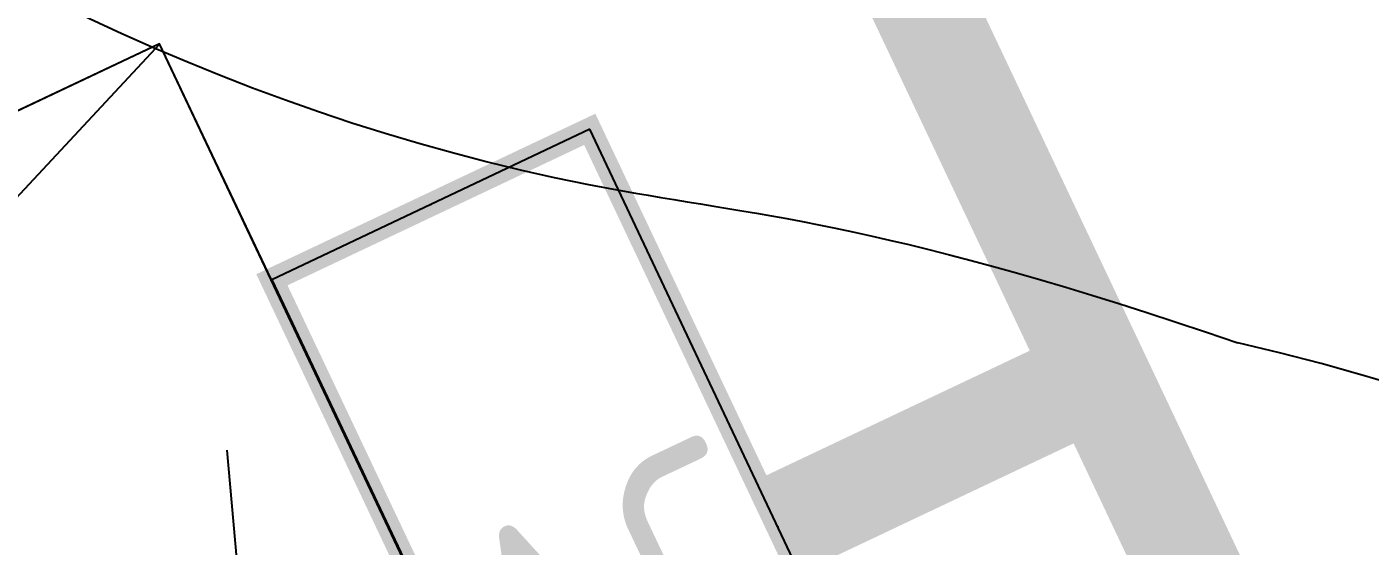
# Model space of a CAD drawing. Extents: x -809667 to 586099, y 3084146 to 3634412.
# Drawn here: x 381290.226 to 381292.518, y 3084301.712 to 3084302.598 of the extents above; entities that cross this region are included whole.
import ezdxf
from ezdxf.enums import TextEntityAlignment as Align

# ---------------------------------------------------------------- set-up
doc = ezdxf.new("R2010")
doc.units = 0
doc.header["$LTSCALE"] = 0.5
doc.header["$PDSIZE"] = 0.2
doc.layers.get('0').update_dxf_attribs({"linetype": 'CONTINUOUS'})
for name, color, linetype in [('EQUIP-箱柜', 3, 'CONTINUOUS'), ('WIRE-动力', 2, 'CONTINUOUS'), ('文字', 7, 'CONTINUOUS')]:
    doc.layers.add(name, color=color, linetype=linetype)
doc.styles.add('_TEL_ATTDEF', font='GBENOR', dxfattribs={"width": 0.8, "height": 3, "bigfont": 'GBCBIG'})
doc.styles.add('_TEL_DIM', font='SIMPLEX', dxfattribs={"width": 0.8, "height": 3.5, "bigfont": 'HZTXT'})

# ---------------------------------------------------------------- blocks, each defined once
blk = doc.blocks.new('123213')
at = {"layer": '文字', "linetype": 'Continuous'}
h = blk.add_hatch(dxfattribs=at)
h.set_pattern_fill('CROSS', color=8, scale=0.5200298169371408, angle=95.03494910525421)
h.set_pattern_definition([(95.03494910525414, (381885.7317007091, 3087160.027476753), (-0.8948146622980129, 0.7499090096577075), [0.4127736671938554, -1.238321001581566]), (185.0349491052542, (381885.9191779615, 3087160.251180418), (-0.7499090096577075, -0.8948146622980129), [0.4127736671938553, -1.238321001581566])])
h.paths.add_polyline_path([(381879.9012123861, 3087159.513791254), (381885.3270816387, 3087162.077454294), (381884.3019513099, 3087164.238648989), (381878.8778916366, 3087161.675997144)])
at = {"layer": '文字', "color": 8, "linetype": 'Continuous'}
for points in [[(381889.9904124757, 3087161.011141139, 0.266364160668824), (381886.247561204, 3087164.325965094, 0.266364160668824)], [(381889.4307477696, 3087160.792865206, 0.2552337273009835), (381886.1418449125, 3087163.728333791, 0.2552337273009835)]]:
    blk.add_lwpolyline(points, format="xyb", dxfattribs=at)
blk.add_lwpolyline([(381879.9012123861, 3087159.513791254), (381885.3270816387, 3087162.077454294), (381884.3019513099, 3087164.238648989), (381878.8778916366, 3087161.675997144)], close=True, dxfattribs=at)
at = {"layer": '文字', "color": 8, "linetype": 'Continuous', "flags": 128}
blk.add_lwpolyline([(381879.9053536886, 3087159.502624453), (381885.3286363292, 3087162.069335461), (381884.3019519267, 3087164.238648518), (381878.8786692852, 3087161.671937511)], close=True, dxfattribs=at)
at = {"layer": '文字', "color": 8, "linetype": 'Continuous'}
blk.add_lwpolyline([(381879.9012123861, 3087159.513791254), (381884.3028863121, 3087164.23909074)], dxfattribs=at)
blk.add_open_spline([(381879.6989450383, 3087172.837606708), (381879.7291040655, 3087172.123590133), (381880.176215505, 3087168.526347405), (381882.7685924242, 3087164.135240546), (381885.5589212906, 3087163.928746711), (381886.1418449125, 3087163.728333791)], degree=3, knots=[6.208640973147585, 6.208640973147585, 6.208640973147585, 6.208640973147585, 8.300034195953438, 16.52630427416807, 17.28581345565724, 17.28581345565724, 17.28581345565724, 17.28581345565724], dxfattribs=at)
blk = doc.blocks.new('$equip$00002708')
for p, q in [((-0.75, 0.5999999999994543), (-0.75, 0)), ((0.75, 0.5999999999994543), (-0.75, 0.5999999999994543)), ((0.75, 0), (0.75, 0.5999999999994543)), ((-0.75, 0), (0.75, 0))]:
    blk.add_line(p, q)
at = {"const_width": 0.04}
blk.add_lwpolyline([(-0.75, 0.5999999999994543), (-0.75, 0), (0.75, 0), (0.75, 0.5999999999994543), (-0.75, 0.5999999999994543), (-0.75, 0)], dxfattribs=at)
for p in [(0, 0.5999999999994543), (-0.75, 0.3000000000001819), (0.75, 0.3000000000001819), (0, 0)]:
    blk.add_point(p)
at = {"color": 7, "style": '_TEL_DIM'}
blk.add_attdef('$TEXT$', text='', height=0.4, dxfattribs=at).set_placement((1.818989403545856e-12, 0.2999999999992724), align=Align.MIDDLE_CENTER)
at = {"color": 7, "style": '_TEL_DIM', "flags": 1}
for tag in ['REMARK', 'A']:
    blk.add_attdef(tag, text='', height=0.4, dxfattribs=at).set_placement((0, 0), align=Align.MIDDLE_CENTER)

msp = doc.modelspace()

# ---------------------------------------------------------------- linework, layer by layer
at = {"layer": 'WIRE-动力', "linetype": 'Continuous', "const_width": 0.175}
for points in [[(381294.2727876258, 3084306.883830611), (381290.5727784445, 3084305.132704051), (381302.323927463, 3084280.303339755)], [(381291.5071811397, 3084301.745089624), (381292.0574825209, 3084302.005534212)]]:
    msp.add_lwpolyline(points, dxfattribs=at)

# ---------------------------------------------------------------- block references
at = {"layer": 'EQUIP-箱柜', "linetype": 'Continuous'}
ref = msp.add_blockref('$equip$00002708', (381290.9648528613, 3084301.488418516), dxfattribs=dict(at, rotation=295.3270831913837))
ref.add_attrib('$TEXT$', 'AC', dxfattribs={"layer": '0', "color": 7, "height": 0.4, "rotation": 25.32708319138374, "style": '_TEL_ATTDEF'}).set_placement((381291.2360169935, 3084301.616754066), align=Align.MIDDLE_CENTER)
at = {"layer": '文字', "color": 8}
msp.add_blockref('123213', (-593.8496636126656, -2861.669633126352), dxfattribs=at)

doc.saveas('drawing.dxf')
